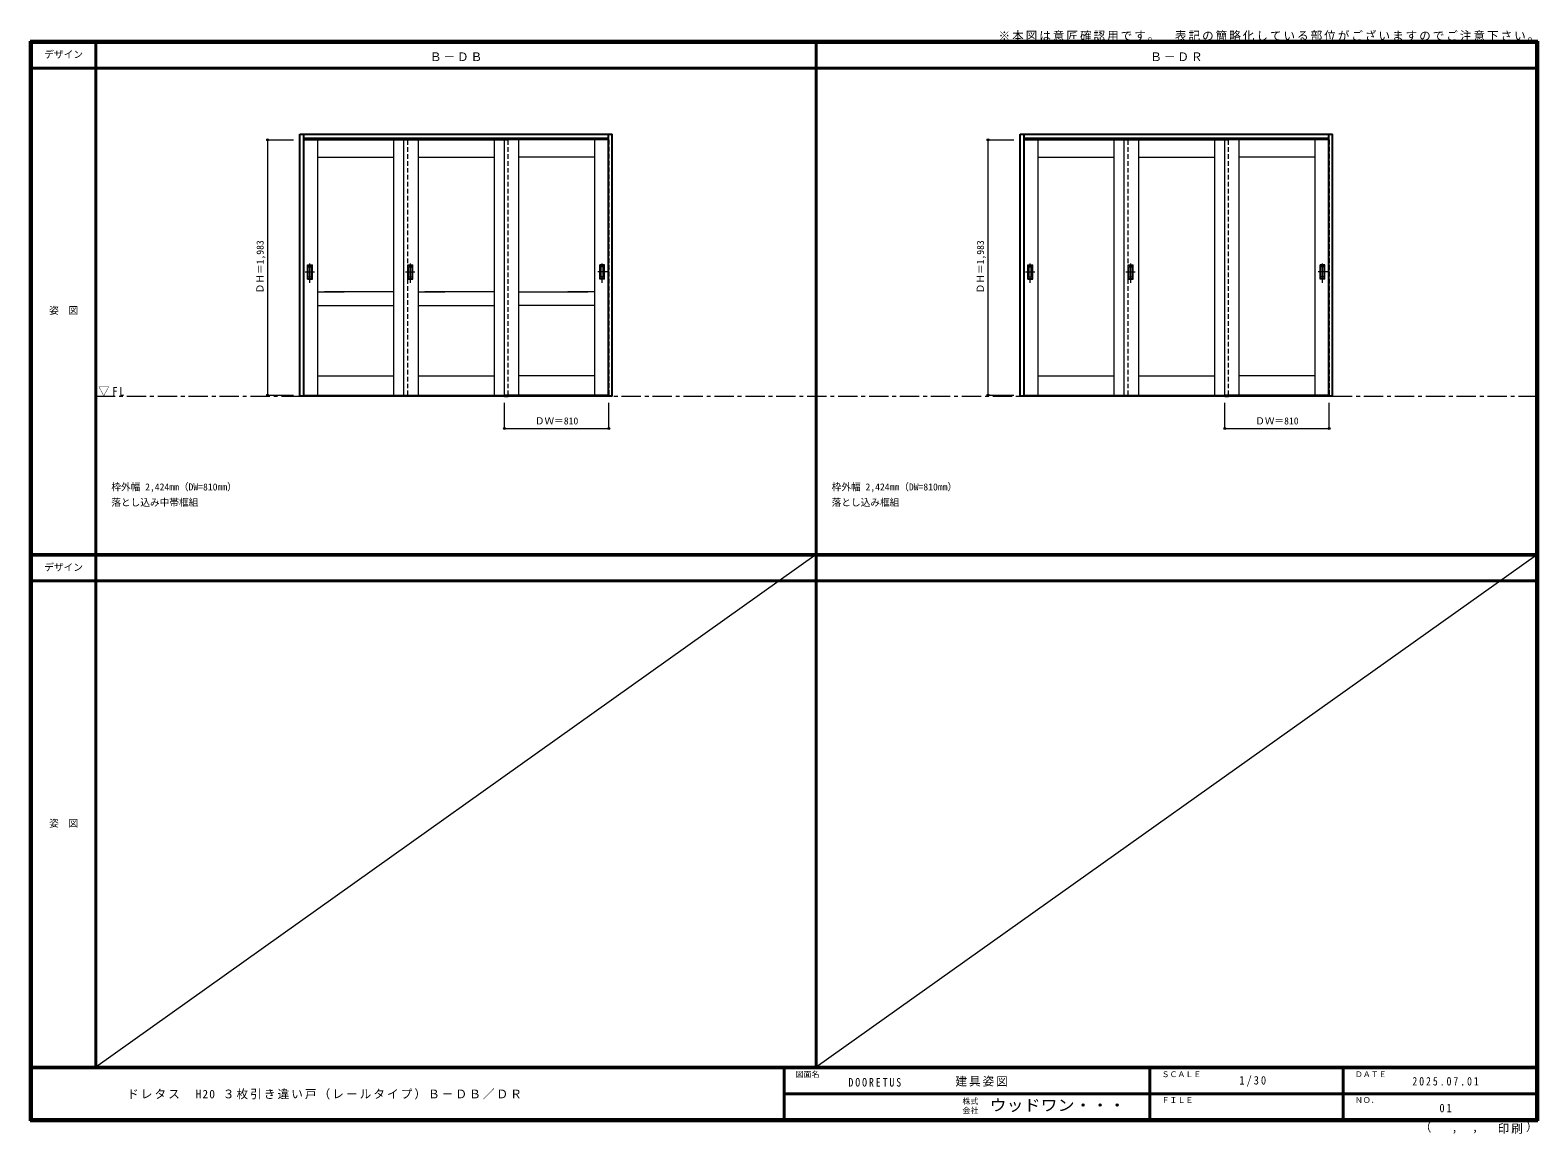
# Model space of a CAD drawing. Units: millimetres, scale not verified. Extents: x -6000 to 5700, y -4307 to 4260.
import ezdxf
from ezdxf.enums import TextEntityAlignment as Align

# ---------------------------------------------------------------- set-up
doc = ezdxf.new("R2010")
doc.units = ezdxf.units.MM
doc.header["$LTSCALE"] = 30
doc.header["$PDMODE"] = 32
doc.header["$PDSIZE"] = 15
doc.linetypes.add('CHAIN1', pattern=[8, 5, -1, 1, -1])
doc.linetypes.add('DASHED1', pattern=[1.8, 1.2, -0.6])
for name, color, linetype, lineweight in [('0-1_通り芯', 7, 'CHAIN1', 18), ('0-2_扉', 7, 'Continuous', 18), ('0-4_枠', 3, 'Continuous', 25), ('0-6_引手', 7, 'Continuous', 18), ('0-B_寸法', 7, 'Continuous', 9), ('F-1_枠', 6, 'Continuous', 40), ('F-A_文字', 7, 'Continuous', 18)]:
    doc.layers.add(name, color=color, linetype=linetype, lineweight=lineweight)
doc.layers.add('0-A_文字', color=7, linetype='Continuous')
doc.styles.add('ＭＳ ゴシック', font='')
doc.styles.get('ＭＳ ゴシック').set_extended_font_data('MS Gothic')

msp = doc.modelspace()

# ---------------------------------------------------------------- linework, layer by layer
at = {"layer": '0-1_通り芯'}
msp.add_line((-5490, 1418), (5690, 1418), dxfattribs=at)
at = {"layer": '0-2_扉', "color": 4, "linetype": 'DASHED1', "lineweight": 9}
for p, q in [((-3877, 3409), (-3880, 3409)), ((-3880, 3409), (-3880, 1426)), ((-3880, 3409), (-3880, 3405)), ((-3880, 3409), (-3880, 3405)), ((-3070, 1426), (-3070, 3409)), ((-2290, 1426), (-2290, 3409)), ((-1513, 3409), (-1510, 3409)), ((-1510, 3409), (-1510, 1426)), ((-1510, 3409), (-1510, 3405)), ((-1510, 3409), (-1510, 3405)), ((1710, 3409), (1710, 3405)), ((1710, 3409), (1710, 3405)), ((1710, 3409), (1710, 1426)), ((1713, 3409), (1710, 3409)), ((2520, 1426), (2520, 3409)), ((3300, 1426), (3300, 3409)), ((4077, 3409), (4080, 3409)), ((4080, 3409), (4080, 1426)), ((-3877, 1426), (-3880, 1426)), ((-1513, 1426), (-1510, 1426)), ((1713, 1426), (1710, 1426)), ((4077, 1426), (4080, 1426))]:
    msp.add_line(p, q, dxfattribs=at)
at = {"layer": '0-2_扉'}
for p, q in [((-3877, 3409), (-3070, 3409)), ((-3770, 3409), (-3770, 1426)), ((-3180, 3409), (-3180, 1426)), ((-3100, 3409), (-2290, 3409)), ((-3100, 1426), (-3100, 3409)), ((-2990, 3409), (-2990, 1426)), ((-2400, 3409), (-2400, 1426)), ((-2320, 1426), (-2320, 3409)), ((-1513, 3409), (-2320, 3409)), ((-2210, 3409), (-2210, 1426)), ((-1620, 3409), (-1620, 1426)), ((1713, 3409), (2520, 3409)), ((1820, 3409), (1820, 1426)), ((2410, 3409), (2410, 1426)), ((2490, 1426), (2490, 3409)), ((2490, 3409), (3300, 3409)), ((2600, 3409), (2600, 1426)), ((3190, 3409), (3190, 1426)), ((4077, 3409), (3270, 3409)), ((3270, 1426), (3270, 3409)), ((3380, 3409), (3380, 1426)), ((3970, 3409), (3970, 1426)), ((-3770, 3274), (-3180, 3274)), ((-2990, 3274), (-2400, 3274)), ((-1620, 3274), (-2210, 3274)), ((1820, 3274), (2410, 3274)), ((2600, 3274), (3190, 3274)), ((3970, 3274), (3380, 3274)), ((-3770, 2229), (-3562.5, 2229)), ((-3180, 2229), (-3716.5, 2229)), ((-2990, 2229), (-2782.5, 2229)), ((-2400, 2229), (-2936.5, 2229)), ((-2210, 2229), (-1673.5, 2229)), ((-1620, 2229), (-1827.5, 2229)), ((-3770, 2124), (-3180, 2124)), ((-2990, 2124), (-2400, 2124)), ((-1620, 2124), (-2210, 2124)), ((-3770, 1576), (-3180, 1576)), ((-2990, 1576), (-2400, 1576)), ((-1620, 1576), (-2210, 1576)), ((1820, 1576), (2410, 1576)), ((2600, 1576), (3190, 1576)), ((3970, 1576), (3380, 1576)), ((-3877, 1426), (-3070, 1426)), ((-3100, 1426), (-2290, 1426)), ((-1513, 1426), (-2320, 1426)), ((1713, 1426), (2520, 1426)), ((2490, 1426), (3300, 1426)), ((4077, 1426), (3270, 1426))]:
    msp.add_line(p, q, dxfattribs=at)
at = {"layer": '0-2_扉', "color": 3, "lineweight": 25}
for p, q in [((-2320, 1418), (-2290, 1418)), ((3270, 1418), (3300, 1418))]:
    msp.add_line(p, q, dxfattribs=at)
at = {"layer": '0-4_枠'}
for p, q in [((-3907, 3453), (-1483, 3453)), ((-3907, 1418), (-3907, 3453)), ((-3877, 1418), (-3877, 3453)), ((-3877, 3423), (-1513, 3423)), ((-1513, 1418), (-1513, 3453)), ((-1483, 1418), (-1483, 3453)), ((1683, 3453), (4107, 3453)), ((1713, 1418), (1713, 3453)), ((1713, 3423), (4077, 3423)), ((4077, 1418), (4077, 3453)), ((4107, 1418), (4107, 3453)), ((-3877, 1418), (-3907, 1418)), ((-1513, 1421), (-3877, 1421)), ((-1513, 1418), (-3877, 1418)), ((-1483, 1418), (-1513, 1418)), ((4077, 1421), (1713, 1421)), ((4077, 1418), (1713, 1418)), ((4107, 1418), (4077, 1418))]:
    msp.add_line(p, q, dxfattribs=at)
msp.add_lwpolyline([(1713, 1418), (1683, 1418), (1683, 3453)], dxfattribs=at)
at = {"layer": '0-6_引手', "linetype": 'CHAIN1'}
for p, q in [((-3829, 2298.27), (-3829, 2469.12)), ((-3049, 2298.27), (-3049, 2469.12)), ((-1561, 2298.27), (-1561, 2469.12)), ((1761, 2298.27), (1761, 2469.12)), ((2541, 2298.27), (2541, 2469.12)), ((4029, 2298.27), (4029, 2469.12)), ((-3867.07, 2383.5), (-3794.56, 2383.5)), ((-3087.07, 2383.5), (-3014.56, 2383.5)), ((-1522.93, 2383.5), (-1595.44, 2383.5)), ((1722.93, 2383.5), (1795.43, 2383.5)), ((2502.93, 2383.5), (2575.43, 2383.5)), ((4067.07, 2383.5), (3994.56, 2383.5))]:
    msp.add_line(p, q, dxfattribs=at)
at = {"layer": '0-6_引手', "linetype": 'DASHED1'}
for p, q in [((-3845, 2434.5), (-3813, 2434.5)), ((-3845, 2332.5), (-3845, 2434.5)), ((-3065, 2434.5), (-3033, 2434.5)), ((-3065, 2332.5), (-3065, 2434.5)), ((-1545, 2434.5), (-1577, 2434.5)), ((-1545, 2332.5), (-1545, 2434.5)), ((1777, 2332.5), (1777, 2434.5)), ((2557, 2332.5), (2557, 2434.5)), ((4013, 2332.5), (4013, 2434.5)), ((1745, 2332.5), (1777, 2332.5)), ((2525, 2332.5), (2557, 2332.5)), ((4045, 2332.5), (4013, 2332.5))]:
    msp.add_line(p, q, dxfattribs=at)
at = {"layer": '0-6_引手'}
for p, q in [((-3841.5, 2344.5), (-3841.5, 2422.5)), ((-3841.5, 2422.5), (-3816.5, 2422.5)), ((-3841.5, 2344.5), (-3816.5, 2344.5)), ((-3816.5, 2344.5), (-3816.5, 2422.5)), ((-3810, 2328.5), (-3810, 2438.5)), ((-3061.5, 2344.5), (-3061.5, 2422.5)), ((-3061.5, 2422.5), (-3036.5, 2422.5)), ((-3061.5, 2344.5), (-3036.5, 2344.5)), ((-3036.5, 2344.5), (-3036.5, 2422.5)), ((-3030, 2328.5), (-3030, 2438.5)), ((-1580, 2328.5), (-1580, 2438.5)), ((-1573.5, 2344.5), (-1573.5, 2422.5)), ((-1548.5, 2422.5), (-1573.5, 2422.5)), ((-1548.5, 2344.5), (-1573.5, 2344.5)), ((-1548.5, 2344.5), (-1548.5, 2422.5)), ((1742, 2438.5), (1780, 2438.5)), ((1742, 2328.5), (1742, 2438.5)), ((1748.5, 2422.5), (1773.5, 2422.5)), ((1748.5, 2344.5), (1748.5, 2422.5)), ((1748.5, 2344.5), (1773.5, 2344.5)), ((1773.5, 2344.5), (1773.5, 2422.5)), ((1780, 2328.5), (1780, 2438.5)), ((2522, 2438.5), (2560, 2438.5)), ((2522, 2328.5), (2522, 2438.5)), ((2528.5, 2422.5), (2553.5, 2422.5)), ((2528.5, 2344.5), (2528.5, 2422.5)), ((2528.5, 2344.5), (2553.5, 2344.5)), ((2553.5, 2344.5), (2553.5, 2422.5)), ((2560, 2328.5), (2560, 2438.5)), ((4048, 2438.5), (4010, 2438.5)), ((4010, 2328.5), (4010, 2438.5)), ((4041.5, 2422.5), (4016.5, 2422.5)), ((4016.5, 2344.5), (4016.5, 2422.5)), ((4041.5, 2344.5), (4016.5, 2344.5)), ((4041.5, 2344.5), (4041.5, 2422.5)), ((4048, 2328.5), (4048, 2438.5)), ((-3848, 2328.5), (-3810, 2328.5)), ((-3068, 2328.5), (-3030, 2328.5)), ((-1542, 2328.5), (-1580, 2328.5)), ((1742, 2328.5), (1780, 2328.5)), ((2522, 2328.5), (2560, 2328.5)), ((4048, 2328.5), (4010, 2328.5))]:
    msp.add_line(p, q, dxfattribs=at)
for points in [[(-3848, 2328.5), (-3848, 2438.5), (-3810, 2438.5)], [(-3068, 2328.5), (-3068, 2438.5), (-3030, 2438.5)], [(-1542, 2328.5), (-1542, 2438.5), (-1580, 2438.5)]]:
    msp.add_lwpolyline(points, dxfattribs=at)
at = {"layer": '0-6_引手', "linetype": 'DASHED1'}
for points in [[(-3845, 2332.5), (-3813, 2332.5), (-3813, 2434.5)], [(-3065, 2332.5), (-3033, 2332.5), (-3033, 2434.5)], [(-1545, 2332.5), (-1577, 2332.5), (-1577, 2434.5)], [(1745, 2332.5), (1745, 2434.5), (1777, 2434.5)], [(2525, 2332.5), (2525, 2434.5), (2557, 2434.5)], [(4045, 2332.5), (4045, 2434.5), (4013, 2434.5)]]:
    msp.add_lwpolyline(points, dxfattribs=at)
at = {"layer": '0-B_寸法', "color": 4}
for p, q in [((-4157, 3409), (-4157, 1426)), ((-4157, 3409), (-3957, 3409)), ((1433, 3409), (1633, 3409)), ((1433, 3409), (1433, 1426)), ((-4157, 1426), (-3957, 1426)), ((1433, 1426), (1633, 1426)), ((-2320, 1168), (-2320, 1368)), ((3270, 1168), (3270, 1368)), ((4080, 1168), (4080, 1368)), ((3270, 1168), (4080, 1168))]:
    msp.add_line(p, q, dxfattribs=at)
msp.add_lwpolyline([(-2320, 1168), (-1510, 1168), (-1510, 1368)], dxfattribs=at)
at = {"layer": '0-B_寸法'}
for p in [(-4157, 3409), (1433, 3409), (-4157, 1426), (1433, 1426), (-2320, 1168), (-1510, 1168), (3270, 1168), (4080, 1168)]:
    msp.add_point(p, dxfattribs=at)
at = {"layer": 'F-1_枠'}
for p, q in [((-6000, 4175), (5700, 4175)), ((-6000, 4175), (-6000, -4205)), ((-6000, 4170), (5700, 4170)), ((-6000, 4165), (5700, 4165)), ((-5995, 4175), (-5995, -4205)), ((-5990, 4175), (-5990, -4205)), ((-5490, 4175), (-5490, -3790)), ((100, -3790), (100, 4175)), ((5690, 4175), (5690, -4205)), ((5695, 4175), (5695, -4205)), ((5700, 4175), (5700, -4205)), ((-6000, 3965), (5700, 3965)), ((-6000, 190.5), (5700, 190.5)), ((-6000, 187.5), (5700, 187.5)), ((-6000, 184.5), (5700, 184.5)), ((-6000, -15.5), (5700, -15.5)), ((5700, -3790), (-6000, -3790)), ((5700, -3795), (-6000, -3795)), ((-150, -3795), (-150, -4195)), ((2690, -3795), (2690, -4195)), ((4190, -3795), (4190, -4195)), ((-150, -3995), (5690, -3995.01)), ((5700, -4195), (-6000, -4195)), ((5700, -4200), (-6000, -4200)), ((5700, -4205), (-6000, -4205))]:
    msp.add_line(p, q, dxfattribs=at)
at = {"layer": 'F-A_文字'}
for p, q in [((100, 190.5), (-5490, -3790)), ((5690, 184.5), (100, -3790))]:
    msp.add_line(p, q, dxfattribs=at)

# ---------------------------------------------------------------- texts
at = {"layer": '0-A_文字', "style": 'ＭＳ ゴシック'}
for s, p in [('枠外幅 2,424mm（DW=810mm）', (-5370, 670.5)), ('枠外幅 2,424mm（DW=810mm）', (220, 670.5)), ('落とし込み中帯框組', (-5370, 550.5)), ('落とし込み框組', (220, 550.5))]:
    msp.add_text(s, height=54.99, dxfattribs=at).set_placement(p, align=Align.BOTTOM_LEFT)
at = {"layer": '0-A_文字', "char_height": 65.98, "attachment_point": 7, "style": 'ＭＳ ゴシック'}
for s, insert in [('\\T1.17;※本図は意匠確認用です。\u3000表記の簡略化している部位がございますのでご注意下さい。', (1515, 4175)), ('\\T1.17;Ｂ－ＤＢ', (-2897.5, 4020)), ('\\T1.17;Ｂ－ＤＲ', (2692.5, 4020)), ('\\T1.26;\\W0.95;▽FL', (-5471.25, 1418))]:
    msp.add_mtext(s, dxfattribs=dict(at, insert=insert))
at = {"layer": '0-B_寸法', "style": 'ＭＳ ゴシック'}
for p in [(-4172, 2217.25), (1418, 2217.25)]:
    msp.add_text('ＤＨ＝1,983', height=54.99, rotation=90, dxfattribs=at).set_placement(p, align=Align.BOTTOM_LEFT)
for p in [(-2083.75, 1183), (3506.25, 1183)]:
    msp.add_text('ＤＷ＝810', height=54.99, dxfattribs=at).set_placement(p, align=Align.BOTTOM_LEFT)
at = {"layer": 'F-A_文字', "style": 'ＭＳ ゴシック'}
for s, height, p in [('デザイン', 54.99, (-5890, 4027.5)), ('姿\u3000図', 54.99, (-5852.5, 2040.25)), ('デザイン', 54.99, (-5890, 47)), ('姿\u3000図', 54.99, (-5852.5, -1940.25)), ('図面名', 43.99, (-60, -3880)), ('ＳＣＡＬＥ', 43.99, (2780, -3880)), ('ＤＡＴＥ', 43.99, (4280, -3880)), ('株式', 43.99, (1235, -4089)), ('ＦＩＬＥ', 43.99, (2780, -4080)), ('ＮＯ．', 43.99, (4280, -4080)), ('会社', 43.99, (1235, -4161)), ('（', 65.98, (4784.03, -4308.31)), ('）', 65.98, (5608.4, -4304.13)), (',', 65.98, (5031.28, -4308.31)), (',', 65.98, (5190.2, -4305.53))]:
    msp.add_text(s, height=height, dxfattribs=at).set_placement(p, align=Align.BOTTOM_LEFT)
at = {"layer": 'F-A_文字', "style": 'ＭＳ ゴシック', "width": 1.1}
msp.add_text('ウッドワン・・・', height=87.98, dxfattribs=at).set_placement((1445, -4155), align=Align.BOTTOM_LEFT)
at = {"layer": 'F-A_文字', "char_height": 65.98, "attachment_point": 7, "style": 'ＭＳ ゴシック'}
for s, insert in [('\\T1.17;建具姿図', (1180.42, -3940)), ('\\T1.38;\\W0.9;1/30', (3383.75, -3940)), ('\\T1.18;ドレタス\u3000H20\\~３枚引き違い戸（レールタイプ）Ｂ－ＤＢ／ＤＲ', (-5247.55, -4040)), ('\\T1.39;\\W0.85;DOORETUS', (350, -3940.79)), ('\\T1.39;\\W0.85;2025.07.01', (4726.25, -3932.5)), ('\\T1.36;\\W0.9;01', (4936.25, -4140)), ('\\T1.17;印刷', (5388.15, -4306.92))]:
    msp.add_mtext(s, dxfattribs=dict(at, insert=insert))

doc.saveas('drawing.dxf')
